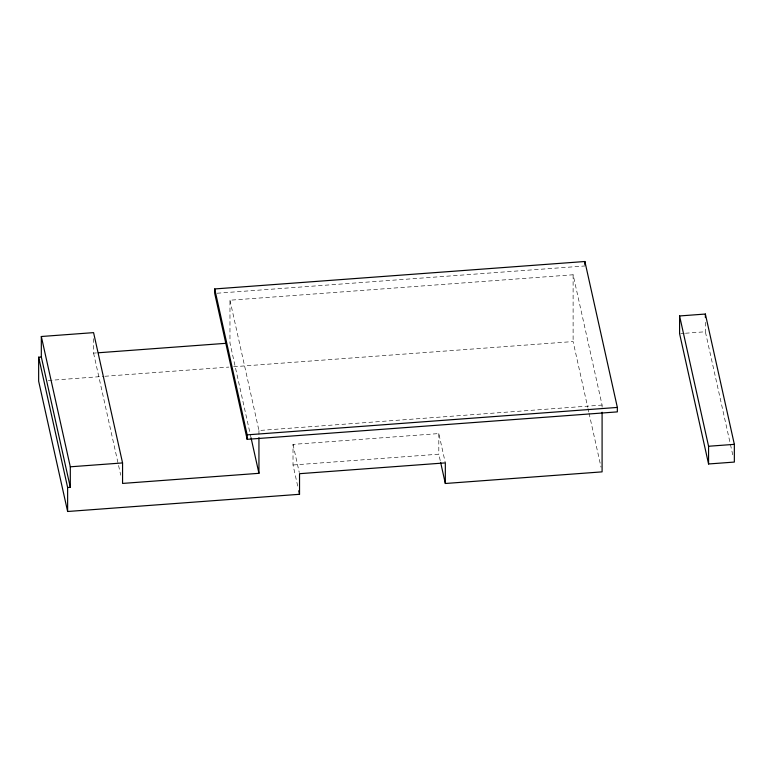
<?xml version="1.0" encoding="UTF-8"?>
<svg xmlns="http://www.w3.org/2000/svg" width="773" height="773" viewBox="0 0 773 773"><rect width="100%" height="100%" fill="white"/><g stroke="black" fill="none" stroke-linecap="round" stroke-linejoin="round"><path stroke-width="0.58" stroke-dasharray="3.87 2.9" d="M217.107 293.228L584.89 265.97M251.109 438.098L229.968 343.019L229.968 300.214L573.112 274.773L602.09 405.071L602.09 408.656M93.581 338.661L93.581 353.126L97.176 352.865M48.284 380.48L103.65 376.374M104.857 376.277L228.837 367.088M233.659 366.731L573.112 341.569L587.731 407.313M680.762 333.588L684.279 333.327M685.448 333.24L705.372 331.762L730.176 443.287M229.968 300.214L258.945 430.513L602.09 405.071M297.711 486.091L293.015 464.988L293.015 444.388L438.813 433.576L445.325 462.882M293.015 464.988L438.813 454.186L440.629 462.389M730.437 444.456L733.306 457.374M587.992 408.482L588.775 411.999M589.036 413.178L601.036 467.172M293.015 444.388L299.277 472.525M93.581 353.126L120.733 475.211M705.372 322.312L705.372 331.762M573.112 274.773L573.112 341.569M438.813 433.576L438.813 454.186M258.945 430.513L258.945 436.455"/><path stroke-width="1.16" d="M214.71 288.947L584.89 261.506L617.347 407.429L617.347 411.883L247.157 439.325L214.71 293.411L214.71 288.947L247.157 434.861L247.157 439.325M41.327 357L38.65 357.194L67.628 487.502L70.304 487.299L41.327 357L41.327 336.506L93.581 332.632L122.559 462.93L122.559 483.425L258.945 473.318L258.945 437.644M98.364 352.768L226.373 343.28M679.593 315.954L705.372 314.041L734.35 444.349L734.35 462.07L708.57 463.974L679.593 333.675L679.593 315.954L708.57 446.253L708.57 463.974M247.157 434.861L617.347 407.429M41.327 336.506L70.304 466.805L122.559 462.93M708.57 446.253L734.35 444.349M38.65 357.194L38.65 381.186L67.628 511.494L299.538 494.295L299.538 473.694L445.325 462.882L445.325 483.492L602.09 471.868L602.09 412.231M440.629 462.389L445.325 483.492M298.755 490.778L299.538 494.295M251.109 438.098L258.945 473.318M705.372 314.041L705.372 317.587M584.89 261.506L584.89 264.849M70.304 466.805L70.304 487.299M67.628 487.502L67.628 511.494"/></g></svg>
